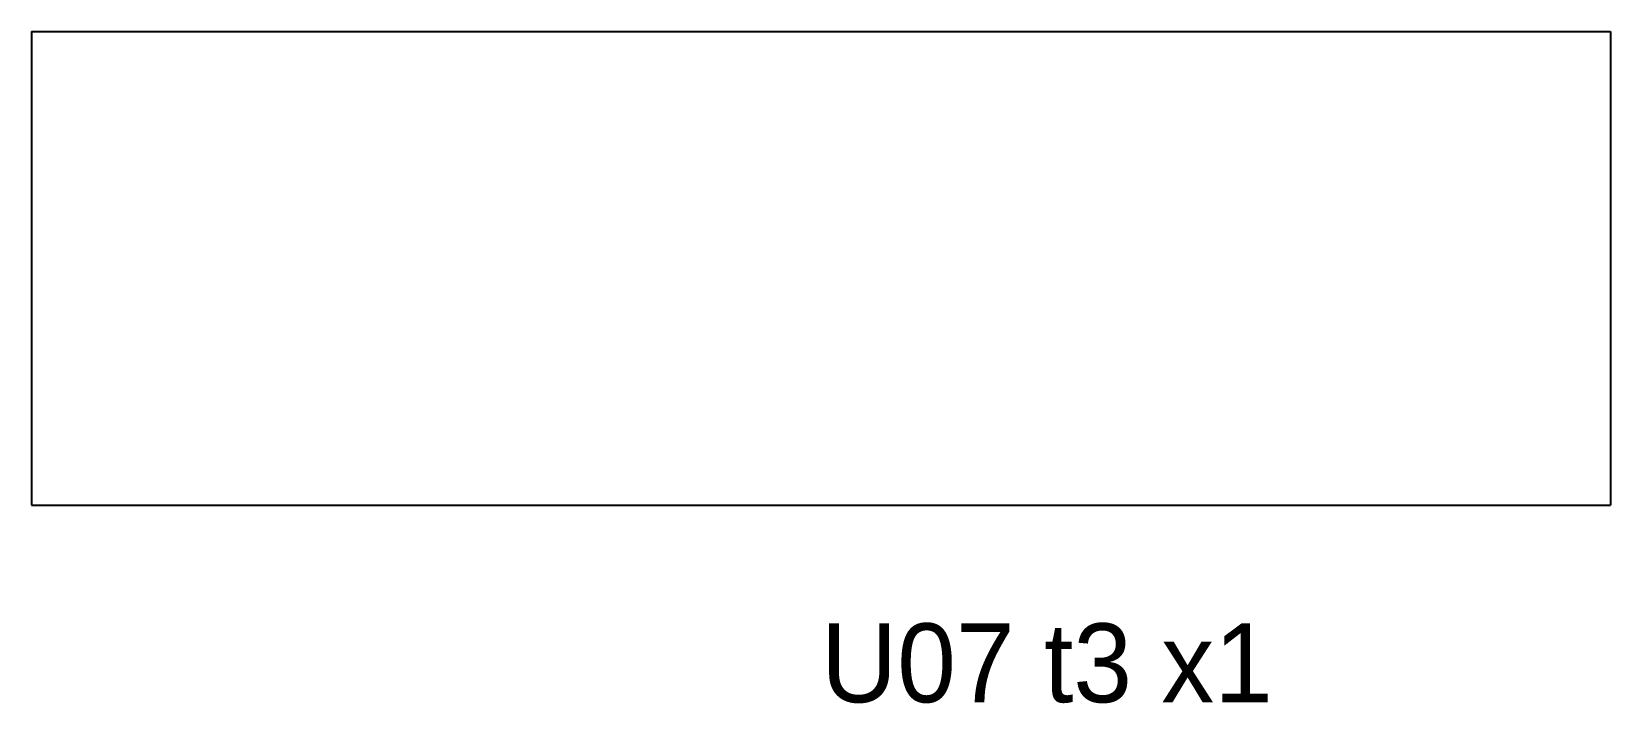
# Model space of a CAD drawing. Header units: metres. Extents: x -20 to 20, y -11 to 6.
import ezdxf

# ---------------------------------------------------------------- set-up
doc = ezdxf.new("R2010")
doc.units = ezdxf.units.M
doc.layers.add('CUT', color=7, linetype='Continuous')
doc.layers.add('NOTES', color=7, linetype='Continuous')

msp = doc.modelspace()

# ---------------------------------------------------------------- linework, layer by layer
at = {"layer": 'CUT'}
for points in [[(-20, 6), (20, 6)], [(-20, 6), (-20, -6)], [(20, 6), (20, -6)], [(-20, -6), (20, -6)]]:
    msp.add_lwpolyline(points, dxfattribs=at)

# ---------------------------------------------------------------- texts
at = {"layer": 'NOTES'}
msp.add_text('U07 t3 x1', height=2, dxfattribs=at).set_placement((0, -11))

doc.saveas('drawing.dxf')
